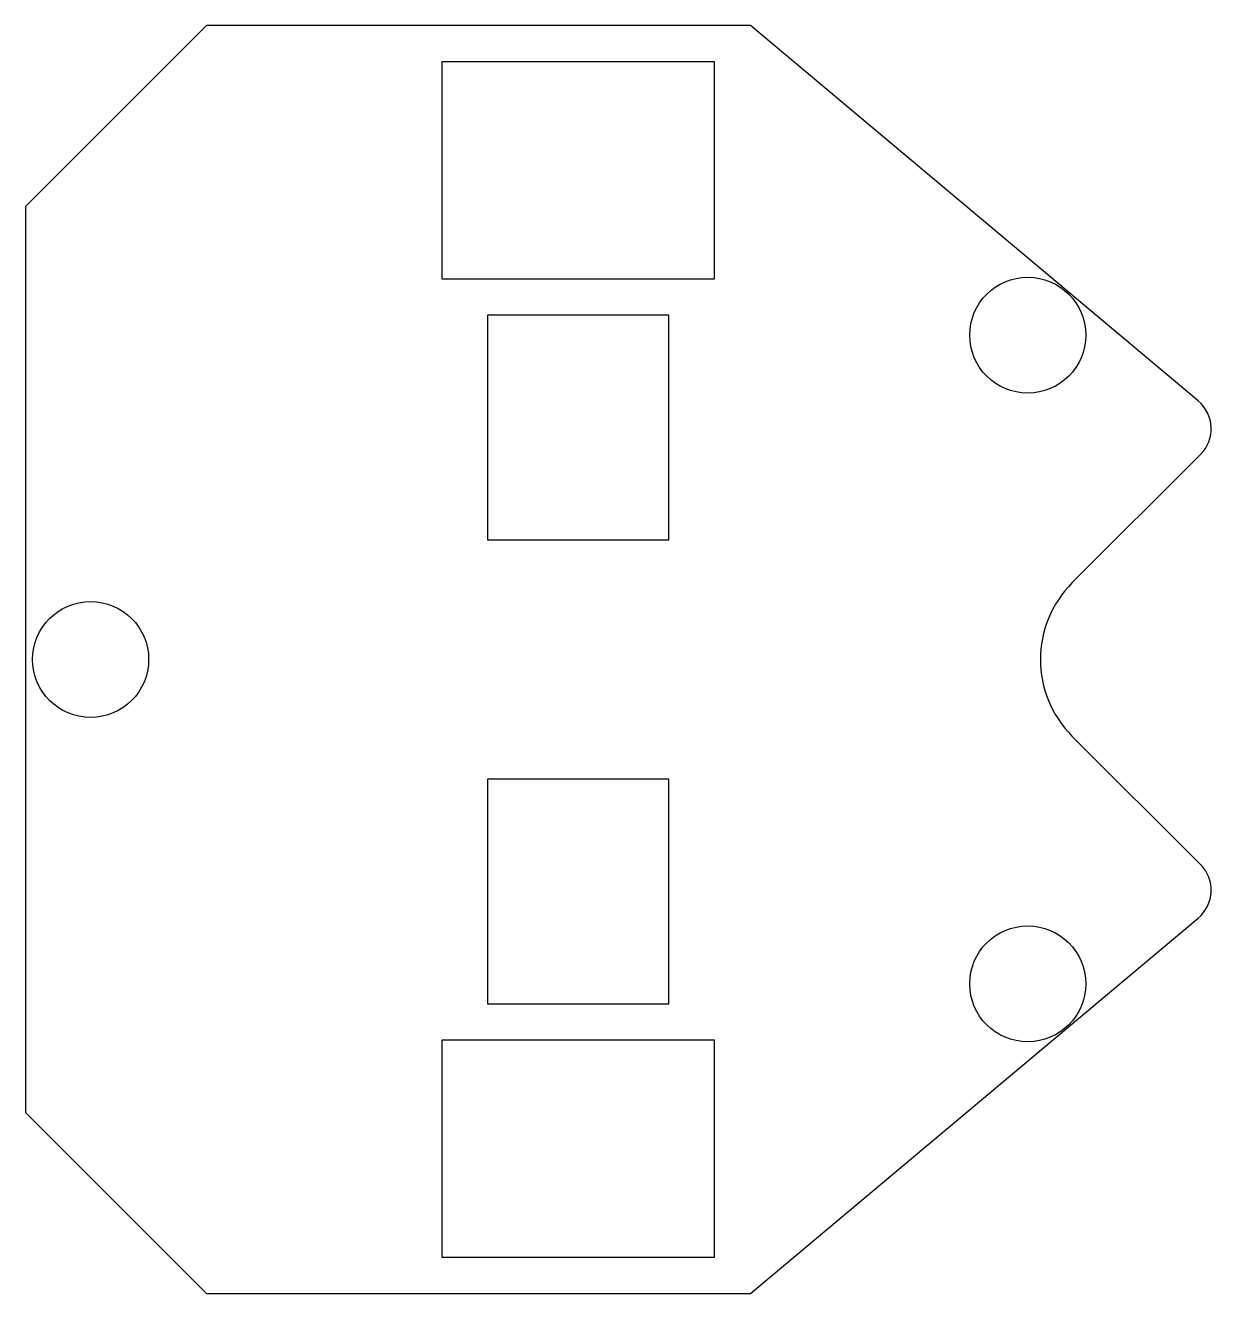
# Model space of a CAD drawing. Extents: x -152 to 175, y -175 to 175.
import ezdxf

# ---------------------------------------------------------------- set-up
doc = ezdxf.new("R2010")
doc.units = 0
doc.layers.get('0').update_dxf_attribs({"linetype": 'continuous'})

# ---------------------------------------------------------------- blocks, each defined once
blk = doc.blocks.new('EXTRUDE')
at = {"color": 7}
for p, q in [((-102.5, 175), (-152.5, 125)), ((47.5, 175), (-102.5, 175)), ((171.04, 71.34), (47.5, 175)), ((-37.5, 165), (37.5, 165)), ((-37.5, 105), (-37.5, 165)), ((37.5, 165), (37.5, 105)), ((-152.5, 125), (-152.5, -125)), ((37.5, 105), (-37.5, 105)), ((25, 95), (-25, 95)), ((-25, 95), (-25, 33)), ((25, 33), (25, 95)), ((171.68, 56.61), (136.29, 21.21)), ((-25, 33), (25, 33)), ((136.29, -21.21), (171.68, -56.61)), ((25, -33), (-25, -33)), ((-25, -33), (-25, -95)), ((25, -95), (25, -33)), ((47.5, -175), (171.04, -71.34)), ((-25, -95), (25, -95)), ((-37.5, -105), (37.5, -105)), ((-37.5, -165), (-37.5, -105)), ((37.5, -105), (37.5, -165)), ((-152.5, -125), (-102.5, -175)), ((37.5, -165), (-37.5, -165)), ((-102.5, -175), (47.5, -175))]:
    blk.add_line(p, q, dxfattribs=at)
for centre in [(124, 89.5), (-134.5, 0), (124, -89.5)]:
    blk.add_circle(centre, 16, dxfattribs=at)
for centre, radius, start, end in [((164.61, 63.68), 10, -45, 49.9998), ((157.5, 0), 30, 135, -135), ((164.61, -63.68), 10, -49.9998, 45)]:
    blk.add_arc(centre, radius, start, end, dxfattribs=at)

msp = doc.modelspace()

# ---------------------------------------------------------------- block references
msp.add_blockref('EXTRUDE', (0, 0))

doc.saveas('drawing.dxf')
